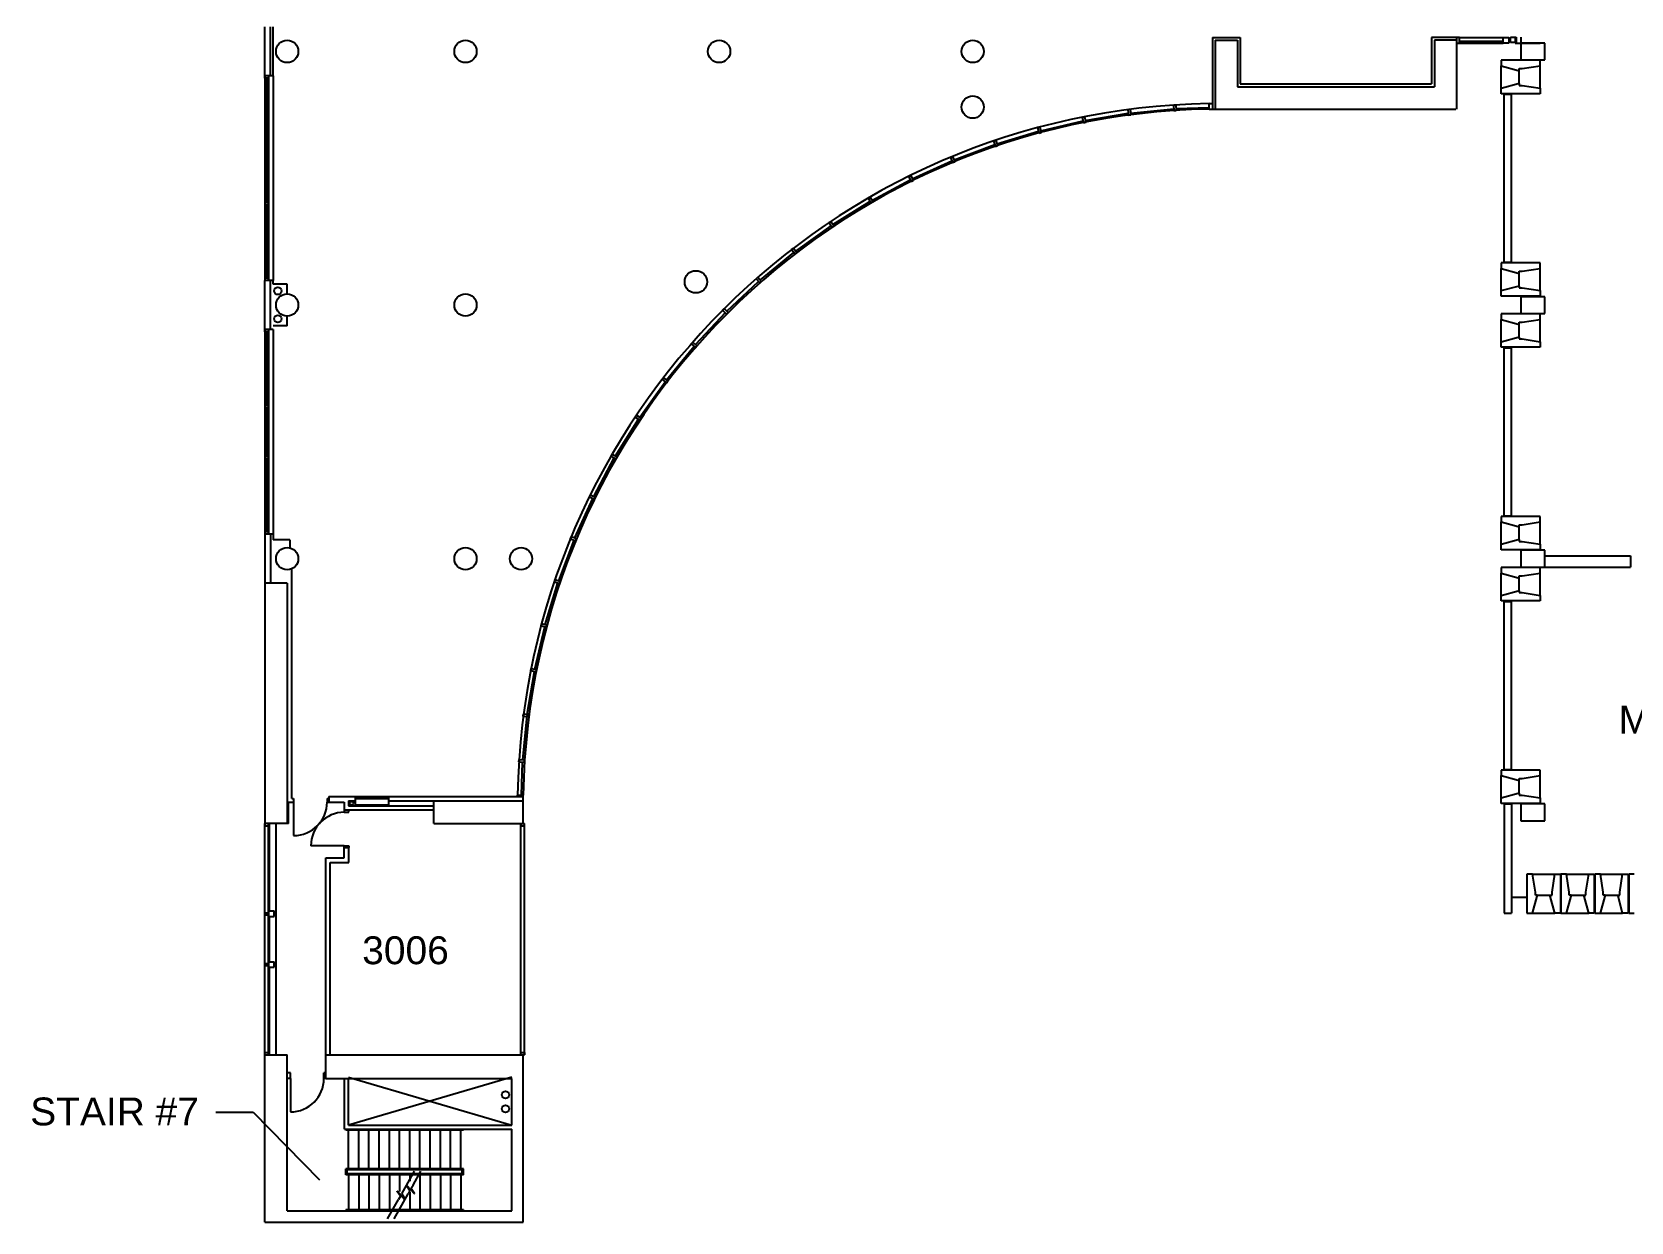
# Model space of a CAD drawing. Header units: inches. Extents: x -220 to 3068, y -21 to 2562.
# Drawn here: x -220 to 1501, y 3 to 1284 of the extents above; entities that cross this region are included whole.
import ezdxf

# ---------------------------------------------------------------- set-up
doc = ezdxf.new("R2010")
doc.units = ezdxf.units.IN
doc.header["$MEASUREMENT"] = 0
for name, color, linetype in [('A-DOOR', 4, 'Continuous'), ('A-FLOR-HRAL', 4, 'Continuous'), ('A-FLOR-STRS', 4, 'Continuous'), ('A-FLOR-TEXT', 7, 'Continuous'), ('A-GLAZ', 3, 'Continuous'), ('A-WALL', 5, 'Continuous'), ('A-WALL-JAMB', 6, 'Continuous'), ('M-EQPM-EVTR', 4, 'Continuous'), ('S-COLS', 6, 'Continuous')]:
    doc.layers.add(name, color=color, linetype=linetype)
doc.styles.get("Standard").update_dxf_attribs({"font": 'arial.ttf'})

msp = doc.modelspace()

# ---------------------------------------------------------------- linework, layer by layer
for centre in [(44.7, 1005.3), (44.7, 975.3), (289.7, 140), (289.7, 124.9)]:
    msp.add_circle(centre, 4)
at = {"layer": 'A-DOOR'}
for p, q in [((61.7, 455.1), (61.7, 419.1)), ((116.2, 408.1), (80.2, 408.1)), ((58.2, 157.6), (58.2, 121.6))]:
    msp.add_line(p, q, dxfattribs=at)
for centre, start, end in [((61.7, 455.1), 270, 0), ((116.2, 408.1), 90, 180), ((58.2, 157.6), 270, 0)]:
    msp.add_arc(centre, 36, start, end, dxfattribs=at)
at = {"layer": 'A-FLOR-HRAL'}
for p, q in [((117.7, 101.8), (117.7, 103.1)), ((244.7, 101.8), (117.7, 101.8)), ((244.7, 101.8), (244.7, 103.1)), ((244.7, 101.8), (244.7, 103.1)), ((117.7, 53.8), (117.7, 60.3)), ((244.7, 60.3), (117.7, 60.3)), ((244.7, 53.8), (117.7, 53.8)), ((119.2, 55.1), (119.2, 59.1)), ((243.2, 59.1), (119.2, 59.1)), ((243.2, 55.1), (119.2, 55.1)), ((243.2, 55.1), (243.2, 59.1)), ((244.7, 53.8), (244.7, 60.3)), ((117.7, 16.3), (117.7, 15.1)), ((244.7, 16.3), (117.7, 16.3)), ((244.7, 15.1), (244.7, 16.3)), ((244.7, 16.3), (244.7, 15.1))]:
    msp.add_line(p, q, dxfattribs=at)
at = {"layer": 'A-FLOR-STRS'}
for p, q in [((120.7, 60.3), (120.7, 101.8)), ((131.7, 60.3), (131.7, 101.8)), ((142.7, 60.3), (142.7, 101.8)), ((153.7, 60.3), (153.7, 101.8)), ((164.7, 60.3), (164.7, 101.8)), ((175.7, 60.3), (175.7, 101.8)), ((186.7, 60.3), (186.7, 101.8)), ((197.7, 60.3), (197.7, 101.8)), ((208.7, 60.3), (208.7, 101.8)), ((219.7, 60.3), (219.7, 101.8)), ((230.7, 60.3), (230.7, 101.8)), ((241.7, 60.3), (241.7, 101.8)), ((120.7, 53.8), (120.7, 16.3)), ((131.7, 53.8), (131.7, 16.3)), ((142.7, 53.8), (142.7, 16.3)), ((153.7, 53.8), (153.7, 16.3)), ((164.7, 53.8), (164.7, 16.3)), ((175.7, 53.8), (175.7, 35.8)), ((179.9, 36.7), (191.7, 57.7)), ((186.7, 53.8), (186.7, 47.1)), ((190.2, 42.8), (198.6, 57.7)), ((197.7, 53.8), (197.7, 16.3)), ((208.7, 53.8), (208.7, 16.3)), ((219.7, 53.8), (219.7, 16.3)), ((230.7, 53.8), (230.7, 16.3)), ((241.7, 53.8), (241.7, 16.3)), ((173.2, 36.1), (173.2, 36.4)), ((173.2, 36.4), (173.4, 36.4)), ((176.6, 30.8), (173.2, 36.1)), ((173.4, 36.4), (181.2, 27.8)), ((178, 33.3), (179.9, 36.7)), ((183.5, 42.2), (183.5, 42.5)), ((183.5, 42.5), (183.7, 42.5)), ((186.9, 36.9), (183.5, 42.2)), ((183.7, 42.5), (191.5, 33.9)), ((186.9, 36.9), (185, 33.5)), ((186.7, 35.3), (186.7, 16.3)), ((188.3, 39.4), (190.2, 42.8)), ((188.3, 39.4), (191.8, 34.2)), ((162.9, 6.4), (174.7, 27.4)), ((169.8, 6.4), (185, 33.5)), ((176.6, 30.8), (174.7, 27.4)), ((178, 33.3), (181.5, 28)), ((181.2, 27.8), (181.4, 27.8)), ((181.4, 27.8), (181.5, 28)), ((191.5, 33.9), (191.8, 33.9)), ((191.8, 33.9), (191.8, 34.2))]:
    msp.add_line(p, q, dxfattribs=at)
at = {"layer": 'A-FLOR-TEXT'}
for p, q in [((-21.9, 121.2), (18.2, 121.2)), ((18.2, 121.2), (89.7, 48.5))]:
    msp.add_line(p, q, dxfattribs=at)
at = {"layer": 'A-GLAZ'}
for p, q in [((1315.7, 1278.1), (1363.7, 1278.1)), ((1315.7, 1278.1), (1363.7, 1278.1)), ((1316.7, 1274.1), (1363.7, 1274.1)), ((1316.7, 1274.1), (1363.7, 1274.1)), ((1315.7, 1272.1), (1363.7, 1272.1)), ((1315.7, 1272.1), (1363.7, 1272.1)), ((1381, 1228.6), (1381, 1242.6)), ((30.7, 1236.7), (30.7, 1016.5)), ((32.7, 1155.2), (32.7, 1234.2)), ((34.7, 1236.7), (34.7, 1016.5)), ((39.7, 1236.7), (39.7, 1016.5)), ((865.9, 1177.8), (911.5, 1188.4)), ((913.9, 1188.9), (960.1, 1196.5)), ((962.6, 1196.8), (1009.2, 1201.4)), ((1011.6, 1201.6), (1047.2, 1202.7)), ((818.8, 1163.5), (863.6, 1177.1)), ((772.6, 1146.3), (816.4, 1162.8)), ((32.7, 1100.5), (32.7, 1152.7)), ((727.7, 1126), (770.3, 1145.3)), ((684.2, 1102.8), (725.5, 1124.9)), ((32.7, 1019), (32.7, 1098)), ((642.3, 1076.9), (682.1, 1101.6)), ((602.2, 1048.2), (640.3, 1075.5)), ((564.1, 1017.1), (600.3, 1046.7)), ((1381, 1010.6), (1381, 1024.6)), ((528, 983.4), (562.2, 1015.4)), ((494.3, 947.5), (527.1, 982.6)), ((1381, 955.6), (1381, 969.6)), ((30.7, 963.7), (30.7, 743.5)), ((32.7, 882.2), (32.7, 961.2)), ((34.7, 963.7), (34.7, 743.5)), ((39.7, 963.7), (39.7, 743.5)), ((463, 909.5), (492.7, 945.7)), ((434.2, 869.5), (461.5, 907.5)), ((32.7, 827.5), (32.7, 879.7)), ((408.1, 827.7), (432.8, 867.4)), ((32.7, 746), (32.7, 825)), ((384.8, 784.2), (406.9, 825.5)), ((364.4, 739.4), (383.7, 782)), ((1381, 737.6), (1381, 751.6)), ((347, 693.3), (363.5, 737.1)), ((332.6, 646.2), (346.2, 691)), ((1381, 682.6), (1381, 696.6)), ((321.3, 598.2), (332, 643.8)), ((313.2, 549.6), (320.9, 595.8)), ((308.3, 500.6), (313, 548.4)), ((307, 462.6), (308.2, 498.1)), ((1361.7, 459.6), (1361.7, 483.6)), ((1403.7, 459.6), (1403.7, 483.6)), ((1381, 464.6), (1381, 478.6)), ((1381, 464.6), (1381, 478.6)), ((128.2, 461.1), (164.2, 461.1)), ((128.2, 459.1), (164.2, 459.1)), ((30.7, 183.1), (30.7, 432.1)), ((34.7, 183.1), (34.7, 432.1)), ((35.7, 337.9), (35.7, 432.1)), ((42.7, 183.1), (42.7, 432.1)), ((306.2, 183.1), (306.2, 432.1)), ((310.2, 183.1), (310.2, 432.1)), ((1372.7, 352.7), (1389.4, 352.7)), ((1400.4, 354.9), (1414.4, 354.9)), ((1436.9, 354.9), (1450.9, 354.9)), ((1473.4, 354.9), (1487.4, 354.9)), ((35.7, 283.3), (35.7, 331.9)), ((35.7, 183.1), (35.7, 277.3))]:
    msp.add_line(p, q, dxfattribs=at)
for radius, start, end in [(757, 90.9461, 179.0539), (751, 90.9537, 179.0463)]:
    msp.add_arc((1059.7, 450.1), radius, start, end, dxfattribs=at)
at = {"layer": 'A-WALL'}
for p, q in [((30.7, 1236.7), (30.7, 1289.5)), ((36.7, 1236.7), (36.7, 1289.5)), ((39.7, 1236.7), (39.7, 1289.5)), ((1050.7, 1278.1), (1080.7, 1278.1)), ((1050.7, 1278.1), (1050.7, 1201.1)), ((1053.7, 1275.1), (1077.7, 1275.1)), ((1053.7, 1275.1), (1053.7, 1201.1)), ((1077.7, 1275.1), (1077.7, 1225.1)), ((1080.7, 1278.1), (1080.7, 1228.1)), ((1286.7, 1278.1), (1286.7, 1228.1)), ((1313.7, 1278.1), (1286.7, 1278.1)), ((1313.7, 1278.1), (1286.7, 1278.1)), ((1286.7, 1278.1), (1286.7, 1228.1)), ((1289.7, 1275.1), (1289.7, 1225.1)), ((1313.7, 1275.1), (1289.7, 1275.1)), ((1313.7, 1275.1), (1289.7, 1275.1)), ((1289.7, 1275.1), (1289.7, 1225.1)), ((1313.7, 1278.1), (1313.7, 1201.1)), ((1313.7, 1278.1), (1313.7, 1201.1)), ((1376.7, 1278.6), (1376.7, 1272.1)), ((1382.7, 1278.6), (1382.7, 1272.1)), ((1376.7, 1272.1), (1403.6, 1272.1)), ((1361.7, 1253.6), (1361.7, 1247.6)), ((1403.7, 1253.6), (1361.7, 1253.6)), ((1403.7, 1253.6), (1361.7, 1253.6)), ((1361.7, 1253.6), (1361.7, 1247.6)), ((1361.7, 1247.6), (1380, 1242.6)), ((1361.7, 1223.6), (1361.7, 1247.6)), ((1361.7, 1247.6), (1380, 1242.6)), ((1380, 1242.6), (1381, 1242.6)), ((1380, 1242.6), (1381, 1242.6)), ((1381, 1242.6), (1381, 1244.6)), ((1381, 1244.6), (1384.3, 1244.6)), ((1381, 1244.6), (1384.3, 1244.6)), ((1381, 1242.6), (1381, 1244.6)), ((1384.3, 1244.6), (1403.7, 1247.6)), ((1384.3, 1244.6), (1403.7, 1247.6)), ((1403.7, 1247.6), (1403.7, 1253.6)), ((1403.7, 1247.6), (1403.7, 1253.6)), ((1403.7, 1223.6), (1403.7, 1247.6)), ((39.7, 1236.7), (30.7, 1236.7)), ((1077.7, 1225.1), (1289.7, 1225.1)), ((1080.7, 1228.1), (1286.7, 1228.1)), ((1243.2, 1228.1), (1286.7, 1228.1)), ((1243.2, 1225.1), (1289.7, 1225.1)), ((1361.7, 1223.6), (1380, 1228.6)), ((1361.7, 1223.6), (1380, 1228.6)), ((1361.7, 1217.6), (1361.7, 1223.6)), ((1361.7, 1217.6), (1361.7, 1223.6)), ((1380, 1228.6), (1381, 1228.6)), ((1380, 1228.6), (1381, 1228.6)), ((1381, 1228.6), (1381, 1226.6)), ((1381, 1228.6), (1381, 1226.6)), ((1381, 1226.6), (1384.3, 1226.6)), ((1381, 1226.6), (1384.3, 1226.6)), ((1384.3, 1226.6), (1403.7, 1223.6)), ((1384.3, 1226.6), (1403.7, 1223.6)), ((1403.7, 1223.6), (1403.7, 1217.6)), ((1403.7, 1223.6), (1403.7, 1217.6)), ((1403.7, 1217.6), (1361.7, 1217.6)), ((1403.7, 1217.6), (1361.7, 1217.6)), ((1364.7, 1217.1), (1372.7, 1217.1)), ((1364.7, 1036.1), (1364.7, 1217.1)), ((1364.7, 1036.1), (1364.7, 1217.1)), ((1364.7, 1217.1), (1372.7, 1217.1)), ((1372.7, 1036.1), (1372.7, 1217.1)), ((1372.7, 1036.1), (1372.7, 1217.1)), ((1050.7, 1201.1), (1312.7, 1201.1)), ((1243.2, 1201.1), (1312.7, 1201.1)), ((1403.7, 1035.6), (1361.7, 1035.6)), ((1361.7, 1035.6), (1361.7, 1029.6)), ((1361.7, 1035.6), (1361.7, 1029.6)), ((1403.7, 1035.6), (1361.7, 1035.6)), ((1364.7, 1036.1), (1372.7, 1036.1)), ((1364.7, 1036.1), (1372.7, 1036.1)), ((1403.7, 1029.6), (1403.7, 1035.6)), ((1403.7, 1029.6), (1403.7, 1035.6)), ((39.7, 1016.5), (30.7, 1016.5)), ((30.7, 963.7), (30.7, 1016.5)), ((36.7, 963.7), (36.7, 1016.5)), ((39.7, 1012.5), (39.7, 1016.5)), ((1361.7, 1029.6), (1380, 1024.6)), ((1361.7, 1029.6), (1380, 1024.6)), ((1361.7, 1005.6), (1361.7, 1029.6)), ((1380, 1024.6), (1381, 1024.6)), ((1380, 1024.6), (1381, 1024.6)), ((1381, 1026.6), (1384.3, 1026.6)), ((1381, 1024.6), (1381, 1026.6)), ((1381, 1024.6), (1381, 1026.6)), ((1381, 1026.6), (1384.3, 1026.6)), ((1384.3, 1026.6), (1403.7, 1029.6)), ((1384.3, 1026.6), (1403.7, 1029.6)), ((1403.7, 1005.6), (1403.7, 1029.6)), ((54.7, 1012.5), (39.7, 1012.5)), ((54.7, 1002.1), (54.7, 1012.5)), ((1361.7, 1005.6), (1380, 1010.6)), ((1361.7, 1005.6), (1380, 1010.6)), ((1361.7, 999.6), (1361.7, 1005.6)), ((1361.7, 999.6), (1361.7, 1005.6)), ((1403.7, 999.6), (1361.7, 999.6)), ((1403.7, 999.6), (1361.7, 999.6)), ((1380, 1010.6), (1381, 1010.6)), ((1380, 1010.6), (1381, 1010.6)), ((1381, 1010.6), (1381, 1008.6)), ((1381, 1010.6), (1381, 1008.6)), ((1381, 1008.6), (1384.3, 1008.6)), ((1381, 1008.6), (1384.3, 1008.6)), ((1384.3, 1008.6), (1403.7, 1005.6)), ((1384.3, 1008.6), (1403.7, 1005.6)), ((1403.7, 1005.6), (1403.7, 999.6)), ((1403.7, 1005.6), (1403.7, 999.6)), ((54.7, 967.7), (39.7, 967.7)), ((54.7, 967.7), (54.7, 978.1)), ((1361.7, 980.6), (1361.7, 974.6)), ((1403.7, 980.6), (1361.7, 980.6)), ((1403.7, 980.6), (1361.7, 980.6)), ((1361.7, 980.6), (1361.7, 974.6)), ((1361.7, 974.6), (1380, 969.6)), ((1361.7, 950.6), (1361.7, 974.6)), ((1361.7, 974.6), (1380, 969.6)), ((1364.7, 981.1), (1372.7, 981.1)), ((1364.7, 981.1), (1372.7, 981.1)), ((1380, 969.6), (1381, 969.6)), ((1380, 969.6), (1381, 969.6)), ((1381, 969.6), (1381, 971.6)), ((1381, 971.6), (1384.3, 971.6)), ((1381, 971.6), (1384.3, 971.6)), ((1381, 969.6), (1381, 971.6)), ((1384.3, 971.6), (1403.7, 974.6)), ((1384.3, 971.6), (1403.7, 974.6)), ((1403.7, 974.6), (1403.7, 980.6)), ((1403.7, 974.6), (1403.7, 980.6)), ((1403.7, 950.6), (1403.7, 974.6)), ((36.7, 963.7), (30.7, 963.7)), ((39.7, 963.7), (30.7, 963.7)), ((1361.7, 950.6), (1380, 955.6)), ((1361.7, 950.6), (1380, 955.6)), ((1361.7, 944.6), (1361.7, 950.6)), ((1361.7, 944.6), (1361.7, 950.6)), ((1380, 955.6), (1381, 955.6)), ((1380, 955.6), (1381, 955.6)), ((1381, 955.6), (1381, 953.6)), ((1381, 955.6), (1381, 953.6)), ((1381, 953.6), (1384.3, 953.6)), ((1381, 953.6), (1384.3, 953.6)), ((1384.3, 953.6), (1403.7, 950.6)), ((1384.3, 953.6), (1403.7, 950.6)), ((1403.7, 950.6), (1403.7, 944.6)), ((1403.7, 950.6), (1403.7, 944.6)), ((1403.7, 944.6), (1361.7, 944.6)), ((1403.7, 944.6), (1361.7, 944.6)), ((1364.7, 944.1), (1372.7, 944.1)), ((1364.7, 763.1), (1364.7, 944.1)), ((1364.7, 763.1), (1364.7, 944.1)), ((1364.7, 944.1), (1372.7, 944.1)), ((1372.7, 763.1), (1372.7, 944.1)), ((1372.7, 763.1), (1372.7, 944.1)), ((1403.7, 762.6), (1361.7, 762.6)), ((1361.7, 762.6), (1361.7, 756.6)), ((1361.7, 762.6), (1361.7, 756.6)), ((1403.7, 762.6), (1361.7, 762.6)), ((1364.7, 763.1), (1372.7, 763.1)), ((1364.7, 763.1), (1372.7, 763.1)), ((1403.7, 756.6), (1403.7, 762.6)), ((1403.7, 756.6), (1403.7, 762.6)), ((39.7, 743.5), (30.7, 743.5)), ((30.7, 743.5), (30.7, 690.7)), ((36.7, 743.5), (36.7, 690.7)), ((39.7, 743.5), (39.7, 737.5)), ((1361.7, 756.6), (1380, 751.6)), ((1361.7, 756.6), (1380, 751.6)), ((1361.7, 732.6), (1361.7, 756.6)), ((1380, 751.6), (1381, 751.6)), ((1380, 751.6), (1381, 751.6)), ((1381, 753.6), (1384.3, 753.6)), ((1381, 751.6), (1381, 753.6)), ((1381, 751.6), (1381, 753.6)), ((1381, 753.6), (1384.3, 753.6)), ((1384.3, 753.6), (1403.7, 756.6)), ((1384.3, 753.6), (1403.7, 756.6)), ((1403.7, 732.6), (1403.7, 756.6)), ((57.7, 737.5), (39.7, 737.5)), ((57.7, 737.5), (57.7, 728.7)), ((1361.7, 732.6), (1380, 737.6)), ((1361.7, 732.6), (1380, 737.6)), ((1361.7, 726.6), (1361.7, 732.6)), ((1361.7, 726.6), (1361.7, 732.6)), ((1403.7, 726.6), (1361.7, 726.6)), ((1403.7, 726.6), (1361.7, 726.6)), ((1380, 737.6), (1381, 737.6)), ((1380, 737.6), (1381, 737.6)), ((1381, 737.6), (1381, 735.6)), ((1381, 737.6), (1381, 735.6)), ((1381, 735.6), (1384.3, 735.6)), ((1381, 735.6), (1384.3, 735.6)), ((1384.3, 735.6), (1403.7, 732.6)), ((1384.3, 735.6), (1403.7, 732.6)), ((1403.7, 732.6), (1403.7, 726.6)), ((1403.7, 732.6), (1403.7, 726.6)), ((59.7, 459.1), (59.7, 706.2)), ((1361.7, 707.6), (1361.7, 701.6)), ((1403.7, 707.6), (1361.7, 707.6)), ((1403.7, 707.6), (1361.7, 707.6)), ((1361.7, 707.6), (1361.7, 701.6)), ((1364.7, 708.1), (1372.7, 708.1)), ((1364.7, 708.1), (1372.7, 708.1)), ((1403.7, 701.6), (1403.7, 707.6)), ((1403.7, 701.6), (1403.7, 707.6)), ((1408.7, 720.1), (1500.7, 720.1)), ((1408.7, 720.1), (1500.7, 720.1)), ((1408.7, 720.1), (1500.7, 720.1)), ((1408.7, 708.1), (1500.7, 708.1)), ((1408.7, 708.1), (1500.7, 708.1)), ((1408.7, 708.1), (1500.7, 708.1)), ((1500.7, 720.1), (1500.7, 708.1)), ((1500.7, 720.1), (1500.7, 708.1)), ((1500.7, 720.1), (1500.7, 708.1)), ((54.7, 690.7), (30.7, 690.7)), ((30.7, 690.7), (30.7, 432.1)), ((54.7, 690.7), (54.7, 432.1)), ((1361.7, 701.6), (1380, 696.6)), ((1361.7, 677.6), (1361.7, 701.6)), ((1361.7, 701.6), (1380, 696.6)), ((1380, 696.6), (1381, 696.6)), ((1380, 696.6), (1381, 696.6)), ((1381, 696.6), (1381, 698.6)), ((1381, 698.6), (1384.3, 698.6)), ((1381, 698.6), (1384.3, 698.6)), ((1381, 696.6), (1381, 698.6)), ((1384.3, 698.6), (1403.7, 701.6)), ((1384.3, 698.6), (1403.7, 701.6)), ((1403.7, 677.6), (1403.7, 701.6)), ((1361.7, 677.6), (1380, 682.6)), ((1361.7, 677.6), (1380, 682.6)), ((1361.7, 671.6), (1361.7, 677.6)), ((1361.7, 671.6), (1361.7, 677.6)), ((1403.7, 671.6), (1361.7, 671.6)), ((1403.7, 671.6), (1361.7, 671.6)), ((1380, 682.6), (1381, 682.6)), ((1380, 682.6), (1381, 682.6)), ((1381, 682.6), (1381, 680.6)), ((1381, 682.6), (1381, 680.6)), ((1381, 680.6), (1384.3, 680.6)), ((1381, 680.6), (1384.3, 680.6)), ((1384.3, 680.6), (1403.7, 677.6)), ((1384.3, 680.6), (1403.7, 677.6)), ((1403.7, 677.6), (1403.7, 671.6)), ((1403.7, 677.6), (1403.7, 671.6)), ((1364.7, 671.1), (1372.7, 671.1)), ((1364.7, 490.1), (1364.7, 671.1)), ((1364.7, 490.1), (1364.7, 671.1)), ((1364.7, 671.1), (1372.7, 671.1)), ((1372.7, 490.1), (1372.7, 671.1)), ((1372.7, 490.1), (1372.7, 671.1)), ((1403.7, 489.6), (1361.7, 489.6)), ((1361.7, 489.6), (1361.7, 483.6)), ((1361.7, 489.6), (1361.7, 483.6)), ((1403.7, 489.6), (1361.7, 489.6)), ((1361.7, 483.6), (1380, 478.6)), ((1361.7, 483.6), (1380, 478.6)), ((1361.7, 459.6), (1361.7, 483.6)), ((1364.7, 490.1), (1372.7, 490.1)), ((1364.7, 490.1), (1372.7, 490.1)), ((1384.3, 480.6), (1403.7, 483.6)), ((1384.3, 480.6), (1403.7, 483.6)), ((1403.7, 483.6), (1403.7, 489.6)), ((1403.7, 483.6), (1403.7, 489.6)), ((1403.7, 459.6), (1403.7, 483.6)), ((1380, 478.6), (1381, 478.6)), ((1380, 478.6), (1381, 478.6)), ((1381, 480.6), (1384.3, 480.6)), ((1381, 478.6), (1381, 480.6)), ((1381, 478.6), (1381, 480.6)), ((1381, 480.6), (1384.3, 480.6)), ((56.2, 432.1), (56.2, 455.1)), ((56.2, 455.1), (61.7, 455.1)), ((59.7, 459.1), (61.7, 459.1)), ((61.7, 459.1), (61.7, 455.1)), ((99.7, 461.1), (128.2, 461.1)), ((99.7, 461.1), (99.7, 455.1)), ((99.7, 455.1), (116.2, 455.1)), ((116.2, 455.1), (116.2, 446.6)), ((120.7, 456.6), (128.2, 456.6)), ((120.7, 456.6), (120.7, 451.1)), ((120.7, 451.1), (212.7, 451.1)), ((128.2, 452.1), (128.2, 461.1)), ((128.2, 452.1), (164.2, 452.1)), ((164.2, 461.1), (308.7, 461.1)), ((164.2, 452.1), (164.2, 461.1)), ((164.2, 456.6), (308.7, 456.6)), ((212.7, 432.1), (212.7, 456.6)), ((212.7, 432.1), (212.7, 456.1)), ((308.7, 432.1), (308.7, 461.1)), ((308.7, 432.1), (308.7, 459.1)), ((1361.7, 459.6), (1380, 464.6)), ((1361.7, 459.6), (1380, 464.6)), ((1361.7, 453.6), (1361.7, 459.6)), ((1361.7, 453.6), (1361.7, 459.6)), ((1403.7, 453.6), (1361.7, 453.6)), ((1403.7, 453.6), (1361.7, 453.6)), ((1364.7, 453.1), (1372.7, 453.1)), ((1364.7, 453.1), (1364.7, 335.6)), ((1372.7, 453.1), (1372.7, 335.6)), ((1380, 464.6), (1381, 464.6)), ((1380, 464.6), (1381, 464.6)), ((1381, 464.6), (1381, 462.6)), ((1381, 464.6), (1381, 462.6)), ((1381, 462.6), (1384.3, 462.6)), ((1381, 462.6), (1384.3, 462.6)), ((1384.3, 462.6), (1403.7, 459.6)), ((1384.3, 462.6), (1403.7, 459.6)), ((1403.7, 459.6), (1403.7, 453.6)), ((1403.7, 459.6), (1403.7, 453.6)), ((56.2, 432.1), (30.7, 432.1)), ((116.2, 446.6), (212.7, 446.6)), ((212.7, 432.1), (308.7, 432.1)), ((212.7, 432.1), (308.7, 432.1)), ((116.2, 395.1), (116.2, 406.1)), ((116.2, 406.1), (121, 406.1)), ((121, 390.1), (121, 406.1)), ((96.2, 395.1), (116.2, 395.1)), ((96.2, 183.1), (96.2, 395.1)), ((101, 183.1), (101, 390.1)), ((101, 390.1), (121, 390.1)), ((1395.4, 377.6), (1389.4, 377.6)), ((1389.4, 377.6), (1389.4, 335.6)), ((1398.4, 358.3), (1395.4, 377.6)), ((1395.4, 377.6), (1419.4, 377.6)), ((1416.4, 358.3), (1419.4, 377.6)), ((1419.4, 377.6), (1425.4, 377.6)), ((1425.4, 377.6), (1425.4, 335.6)), ((1425.9, 377.6), (1425.9, 335.6)), ((1431.9, 377.6), (1425.9, 377.6)), ((1431.9, 377.6), (1455.9, 377.6)), ((1434.9, 358.3), (1431.9, 377.6)), ((1452.9, 358.3), (1455.9, 377.6)), ((1455.9, 377.6), (1461.9, 377.6)), ((1461.9, 377.6), (1461.9, 335.6)), ((1462.4, 377.6), (1462.4, 335.6)), ((1468.4, 377.6), (1462.4, 377.6)), ((1468.4, 377.6), (1492.4, 377.6)), ((1471.4, 358.3), (1468.4, 377.6)), ((1489.4, 358.3), (1492.4, 377.6)), ((1492.4, 377.6), (1498.4, 377.6)), ((1498.4, 377.6), (1498.4, 335.6)), ((1498.9, 377.6), (1498.9, 335.6)), ((1504.9, 377.6), (1498.9, 377.6)), ((1395.4, 335.6), (1400.4, 353.9)), ((1398.4, 354.9), (1398.4, 358.3)), ((1400.4, 354.9), (1398.4, 354.9)), ((1400.4, 353.9), (1400.4, 354.9)), ((1414.4, 354.9), (1416.4, 354.9)), ((1414.4, 353.9), (1414.4, 354.9)), ((1419.4, 335.6), (1414.4, 353.9)), ((1416.4, 354.9), (1416.4, 358.3)), ((1431.9, 335.6), (1436.9, 353.9)), ((1434.9, 354.9), (1434.9, 358.3)), ((1436.9, 354.9), (1434.9, 354.9)), ((1436.9, 353.9), (1436.9, 354.9)), ((1450.9, 353.9), (1450.9, 354.9)), ((1450.9, 354.9), (1452.9, 354.9)), ((1455.9, 335.6), (1450.9, 353.9)), ((1452.9, 354.9), (1452.9, 358.3)), ((1468.4, 335.6), (1473.4, 353.9)), ((1471.4, 354.9), (1471.4, 358.3)), ((1473.4, 354.9), (1471.4, 354.9)), ((1473.4, 353.9), (1473.4, 354.9)), ((1487.4, 353.9), (1487.4, 354.9)), ((1487.4, 354.9), (1489.4, 354.9)), ((1492.4, 335.6), (1487.4, 353.9)), ((1489.4, 354.9), (1489.4, 358.3)), ((1364.7, 335.6), (1372.7, 335.6)), ((1389.4, 335.6), (1395.4, 335.6)), ((1395.4, 335.6), (1419.4, 335.6)), ((1425.4, 335.6), (1419.4, 335.6)), ((1425.9, 335.6), (1431.9, 335.6)), ((1431.9, 335.6), (1455.9, 335.6)), ((1461.9, 335.6), (1455.9, 335.6)), ((1462.4, 335.6), (1468.4, 335.6)), ((1468.4, 335.6), (1492.4, 335.6)), ((1498.4, 335.6), (1492.4, 335.6)), ((1498.9, 335.6), (1504.9, 335.6)), ((30.7, 183.1), (54.7, 183.1)), ((30.7, 3.1), (30.7, 183.1)), ((54.7, 15.1), (54.7, 183.1)), ((96.2, 183.1), (308.7, 183.1)), ((96.2, 157.6), (96.2, 183.1)), ((308.7, 3.1), (308.7, 183.1)), ((58.2, 163.6), (54.7, 163.6)), ((58.2, 157.6), (54.7, 157.6)), ((58.2, 157.6), (58.2, 163.6)), ((94.2, 157.6), (94.2, 163.6)), ((96.2, 163.6), (94.2, 163.6)), ((96.2, 157.6), (94.2, 157.6)), ((96.2, 157.6), (296.7, 157.6)), ((116.4, 103.1), (116.4, 157.6)), ((120.7, 107.3), (120.7, 157.6)), ((296.7, 107.3), (296.7, 157.6)), ((120.7, 107.3), (296.7, 107.3)), ((116.4, 103.1), (296.7, 103.1)), ((296.7, 15.1), (296.7, 103.1)), ((30.7, 3.1), (308.7, 3.1)), ((54.7, 15.1), (296.7, 15.1))]:
    msp.add_line(p, q, dxfattribs=at)
msp.add_circle((124, 453.9), 2, dxfattribs=at)
at = {"layer": 'A-WALL-JAMB'}
for p, q in [((1316.7, 1278.1), (1313.7, 1278.1)), ((1316.7, 1278.1), (1313.7, 1278.1)), ((1316.7, 1272.1), (1316.7, 1278.1)), ((1316.7, 1272.1), (1316.7, 1278.1)), ((1363.7, 1272.1), (1363.7, 1278.1)), ((1363.7, 1278.1), (1369.7, 1278.1)), ((1369.7, 1278.1), (1369.7, 1272.1)), ((1371.7, 1272.6), (1371.7, 1278.6)), ((1371.7, 1278.6), (1377.7, 1278.6)), ((1377.7, 1278.6), (1377.7, 1272.6)), ((1313.7, 1272.1), (1316.7, 1272.1)), ((1313.7, 1272.1), (1316.7, 1272.1)), ((1369.7, 1272.1), (1363.7, 1272.1)), ((1377.7, 1272.6), (1371.7, 1272.6)), ((30.7, 1234.2), (30.7, 1236.7)), ((34.7, 1234.2), (30.7, 1234.2)), ((34.7, 1236.7), (34.7, 1234.2)), ((1008.9, 1205.4), (1011.4, 1205.6)), ((1008.9, 1205.4), (1009.3, 1199.4)), ((1011.4, 1205.6), (1011.8, 1199.6)), ((1047.2, 1201.1), (1047.2, 1207.1)), ((1047.2, 1207.1), (1050.7, 1207.1)), ((910.7, 1192.3), (913.2, 1192.8)), ((910.7, 1192.3), (911.9, 1186.4)), ((913.2, 1192.8), (914.4, 1186.9)), ((959.6, 1200.5), (962.1, 1200.8)), ((959.6, 1200.5), (960.4, 1194.5)), ((960.4, 1194.5), (962.9, 1194.9)), ((962.1, 1200.8), (962.9, 1194.9)), ((1009.3, 1199.4), (1011.8, 1199.6)), ((1047.2, 1201.1), (1050.7, 1201.1)), ((862.5, 1181), (864.9, 1181.6)), ((862.5, 1181), (864.1, 1175.2)), ((864.1, 1175.2), (866.5, 1175.9)), ((864.9, 1181.6), (866.5, 1175.9)), ((911.9, 1186.4), (914.4, 1186.9)), ((34.7, 1155.2), (30.7, 1155.2)), ((30.7, 1155.2), (30.7, 1152.7)), ((34.7, 1152.7), (34.7, 1155.2)), ((815.1, 1166.5), (817.5, 1167.3)), ((815.1, 1166.5), (817.1, 1160.9)), ((817.1, 1160.9), (819.4, 1161.7)), ((817.5, 1167.3), (819.4, 1161.7)), ((34.7, 1152.7), (30.7, 1152.7)), ((768.8, 1149), (771.1, 1150)), ((768.8, 1149), (771.1, 1143.5)), ((771.1, 1150), (773.4, 1144.4)), ((771.1, 1143.5), (773.4, 1144.4)), ((723.7, 1128.5), (726, 1129.6)), ((723.7, 1128.5), (726.4, 1123.1)), ((726, 1129.6), (728.6, 1124.2)), ((726.4, 1123.1), (728.6, 1124.2)), ((680.1, 1105.1), (682.2, 1106.3)), ((680.1, 1105.1), (683.1, 1099.9)), ((682.2, 1106.3), (685.2, 1101.1)), ((34.7, 1100.5), (30.7, 1100.5)), ((30.7, 1100.5), (30.7, 1098)), ((34.7, 1098), (30.7, 1098)), ((34.7, 1098), (34.7, 1100.5)), ((683.1, 1099.9), (685.2, 1101.1)), ((638, 1078.8), (640.1, 1080.2)), ((638, 1078.8), (641.4, 1073.9)), ((640.1, 1080.2), (643.4, 1075.2)), ((641.4, 1073.9), (643.4, 1075.2)), ((597.8, 1049.9), (599.8, 1051.4)), ((599.8, 1051.4), (603.5, 1046.7)), ((597.8, 1049.9), (601.5, 1045.2)), ((601.5, 1045.2), (603.5, 1046.7)), ((30.7, 1019), (30.7, 1016.5)), ((34.7, 1019), (30.7, 1019)), ((34.7, 1016.5), (34.7, 1019)), ((559.6, 1018.4), (561.5, 1020.1)), ((559.6, 1018.4), (563.5, 1013.9)), ((561.5, 1020.1), (565.4, 1015.6)), ((563.5, 1013.9), (565.4, 1015.6)), ((523.5, 984.5), (525.2, 986.3)), ((523.5, 984.5), (527.7, 980.3)), ((525.2, 986.3), (529.5, 982)), ((527.7, 980.3), (529.5, 982)), ((30.7, 961.2), (30.7, 963.7)), ((34.7, 961.2), (30.7, 961.2)), ((34.7, 963.7), (34.7, 961.2)), ((489.7, 948.3), (491.3, 950.2)), ((489.7, 948.3), (494.2, 944.3)), ((491.3, 950.2), (495.8, 946.2)), ((494.2, 944.3), (495.8, 946.2)), ((458.3, 909.9), (459.8, 911.9)), ((458.3, 909.9), (463.1, 906.3)), ((459.8, 911.9), (464.6, 908.3)), ((463.1, 906.3), (464.6, 908.3)), ((30.7, 882.2), (30.7, 879.7)), ((34.7, 882.2), (30.7, 882.2)), ((34.7, 879.7), (30.7, 879.7)), ((34.7, 879.7), (34.7, 882.2)), ((429.5, 869.6), (430.9, 871.7)), ((429.5, 869.6), (434.5, 866.3)), ((430.9, 871.7), (435.9, 868.4)), ((434.5, 866.3), (435.9, 868.4)), ((30.7, 827.5), (30.7, 825)), ((34.7, 827.5), (30.7, 827.5)), ((34.7, 825), (34.7, 827.5)), ((403.4, 827.5), (404.7, 829.7)), ((403.4, 827.5), (408.6, 824.5)), ((404.7, 829.7), (409.9, 826.7)), ((408.6, 824.5), (409.9, 826.7)), ((34.7, 825), (30.7, 825)), ((380.1, 783.8), (381.3, 786)), ((380.1, 783.8), (385.5, 781.1)), ((381.3, 786), (386.6, 783.4)), ((385.5, 781.1), (386.6, 783.4)), ((34.7, 746), (30.7, 746)), ((30.7, 746), (30.7, 743.5)), ((34.7, 743.5), (34.7, 746)), ((359.8, 738.6), (360.7, 740.9)), ((360.7, 740.9), (366.3, 738.7)), ((359.8, 738.6), (365.3, 736.3)), ((365.3, 736.3), (366.3, 738.7)), ((342.4, 692.2), (343.2, 694.6)), ((342.4, 692.2), (348.1, 690.3)), ((343.2, 694.6), (348.9, 692.7)), ((348.1, 690.3), (348.9, 692.7)), ((328.1, 644.8), (328.8, 647.2)), ((328.1, 644.8), (333.9, 643.3)), ((328.8, 647.2), (334.5, 645.7)), ((333.9, 643.3), (334.5, 645.7)), ((316.9, 596.6), (317.4, 599)), ((316.9, 596.6), (322.8, 595.4)), ((317.4, 599), (323.3, 597.8)), ((322.8, 595.4), (323.3, 597.8)), ((308.9, 547.7), (309.3, 550.1)), ((308.9, 547.7), (314.9, 546.9)), ((309.3, 550.1), (315.2, 549.4)), ((314.9, 546.9), (315.2, 549.4)), ((304.2, 498.4), (304.3, 500.9)), ((304.3, 500.9), (310.3, 500.5)), ((310.2, 498), (310.3, 500.5)), ((304.2, 498.4), (310.2, 498)), ((97.7, 459.1), (97.7, 455.1)), ((97.7, 459.1), (99.7, 459.1)), ((97.7, 455.1), (99.7, 455.1)), ((302.7, 461.1), (302.7, 462.6)), ((302.7, 462.6), (308.7, 462.6)), ((302.7, 462.6), (308.7, 462.6)), ((308.7, 461.1), (308.7, 462.6)), ((30.7, 432.1), (30.7, 429.6)), ((34.7, 429.6), (34.7, 432.1)), ((116.2, 446.6), (116.2, 444.1)), ((116.2, 444.1), (121, 444.1)), ((121, 444.1), (121, 446.6)), ((306.2, 432.1), (306.2, 429.6)), ((308.7, 432.1), (310.2, 432.1)), ((310.2, 429.6), (310.2, 432.1)), ((30.7, 429.6), (34.7, 429.6)), ((306.2, 429.6), (310.2, 429.6)), ((116.2, 408.1), (121, 408.1)), ((116.2, 406.1), (116.2, 408.1)), ((116.2, 406.1), (116.2, 406.1)), ((121, 408.1), (121, 406.1)), ((30.7, 335.9), (34.7, 335.9)), ((30.7, 333.9), (30.7, 335.9)), ((30.7, 333.9), (34.7, 333.9)), ((34.7, 337.9), (40.7, 337.9)), ((34.7, 337.9), (34.7, 331.9)), ((34.7, 331.9), (40.7, 331.9)), ((40.7, 331.9), (40.7, 337.9)), ((306.2, 333.9), (306.2, 335.9)), ((310.2, 333.9), (310.2, 335.9)), ((30.7, 281.3), (34.7, 281.3)), ((30.7, 279.3), (30.7, 281.3)), ((30.7, 279.3), (34.7, 279.3)), ((34.7, 283.3), (40.7, 283.3)), ((34.7, 283.3), (34.7, 277.3)), ((34.7, 277.3), (40.7, 277.3)), ((40.7, 277.3), (40.7, 283.3)), ((306.2, 279.3), (306.2, 281.3)), ((310.2, 279.3), (310.2, 281.3)), ((30.7, 183.1), (30.7, 185.6)), ((30.7, 185.6), (34.7, 185.6)), ((34.7, 185.6), (34.7, 183.1)), ((306.2, 185.6), (310.2, 185.6)), ((306.2, 183.1), (306.2, 185.6)), ((308.7, 183.1), (310.2, 183.1)), ((310.2, 185.6), (310.2, 183.1))]:
    msp.add_line(p, q, dxfattribs=at)
at = {"layer": 'M-EQPM-EVTR'}
for p, q in [((120.7, 159.1), (296.7, 107.3)), ((296.7, 159.1), (120.7, 107.3))]:
    msp.add_line(p, q, dxfattribs=at)
at = {"layer": 'S-COLS'}
for p, q in [((1382.7, 1272.1), (1382.7, 1254.1)), ((1408.7, 1272.1), (1382.7, 1272.1)), ((1382.7, 1272.1), (1382.7, 1254.1)), ((1408.7, 1272.1), (1382.7, 1272.1)), ((1408.7, 1254.1), (1408.7, 1272.1)), ((1408.7, 1254.1), (1408.7, 1272.1)), ((1382.7, 1254.1), (1408.7, 1254.1)), ((1382.7, 1254.1), (1408.7, 1254.1)), ((1382.7, 999.1), (1382.7, 981.1)), ((1408.7, 999.1), (1382.7, 999.1)), ((1382.7, 999.1), (1382.7, 981.1)), ((1408.7, 999.1), (1382.7, 999.1)), ((1408.7, 981.1), (1408.7, 999.1)), ((1408.7, 981.1), (1408.7, 999.1)), ((1382.7, 981.1), (1408.7, 981.1)), ((1382.7, 981.1), (1408.7, 981.1)), ((1382.7, 726.1), (1382.7, 708.1)), ((1408.7, 726.1), (1382.7, 726.1)), ((1382.7, 726.1), (1382.7, 708.1)), ((1408.7, 726.1), (1382.7, 726.1)), ((1382.7, 726.1), (1382.7, 708.1)), ((1408.7, 726.1), (1382.7, 726.1)), ((1408.7, 708.1), (1408.7, 726.1)), ((1408.7, 708.1), (1408.7, 726.1)), ((1408.7, 708.1), (1408.7, 726.1)), ((1382.7, 708.1), (1408.7, 708.1)), ((1382.7, 708.1), (1408.7, 708.1)), ((1382.7, 708.1), (1408.7, 708.1)), ((1382.7, 453.1), (1382.7, 435.1)), ((1408.7, 453.1), (1382.7, 453.1)), ((1382.7, 453.1), (1382.7, 435.1)), ((1408.7, 453.1), (1382.7, 453.1)), ((1408.7, 435.1), (1408.7, 453.1)), ((1408.7, 435.1), (1408.7, 453.1)), ((1382.7, 435.1), (1408.7, 435.1)), ((1382.7, 435.1), (1408.7, 435.1))]:
    msp.add_line(p, q, dxfattribs=at)
for centre in [(54.7, 1263.1), (246.7, 1263.1), (519.7, 1263.1), (792.7, 1263.1), (792.7, 1203.2), (494.7, 1015.1), (54.7, 990.1), (246.7, 990.1), (54.7, 717.1), (246.7, 717.1), (306.5, 717.1)]:
    msp.add_circle(centre, 12, dxfattribs=at)

# ---------------------------------------------------------------- texts
at = {"layer": 'A-FLOR-TEXT'}
for s, p in [('M314', (1488, 528.9)), ('3006', (135.5, 280.6)), ('STAIR #7', (-221.9, 107.1))]:
    msp.add_text(s, height=30, dxfattribs=at).set_placement(p)

doc.saveas('drawing.dxf')
